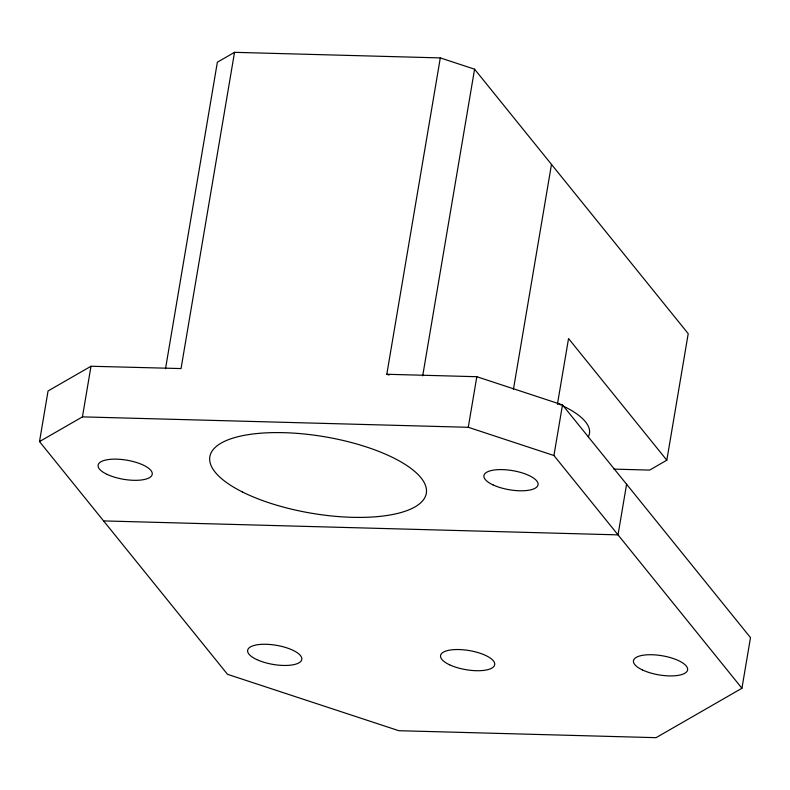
<?xml version="1.0" encoding="UTF-8"?>
<svg xmlns="http://www.w3.org/2000/svg" width="790" height="790" viewBox="0 0 790 790"><rect width="100%" height="100%" fill="white"/><g stroke="black" fill="none" stroke-linecap="round" stroke-linejoin="round"><path stroke-width="1.19" d="M440.307 57.907L386.804 374.272L476.824 376.712L562.49 404.905L750.5 637.639L741.938 688.258L656.056 737.672L398.841 730.701L227.51 674.314L39.5 441.58L48.062 390.961L90.998 366.254L181.048 368.565L234.531 52.328L440.307 57.907L474.573 69.184L688.218 333.656L666.819 460.205L649.637 470.09L613.909 469.122M39.5 441.58L82.437 416.873L90.998 366.254M165.515 368.723L217.359 62.213L234.531 52.328M422.709 375.813L474.573 69.184M741.938 688.258L553.928 455.524L468.273 427.291L476.824 376.712M513.411 389.5L551.489 164.399M557.424 404.253L568.543 338.545L666.819 460.205M553.928 455.524L562.49 404.905M626.588 484.25L618.027 534.87L103.589 520.916M82.437 416.873L468.273 427.291M386.804 374.272L389.085 375.023M557.957 403.69A82.318 29.102 9.6 0 1 561.038 405.053M563.3 406.109A82.318 29.102 9.6 0 1 588.264 436.821M242.579 492.051A109.761 38.799 9.6 0 0 423.213 500.1A109.761 38.799 9.6 0 0 288.449 432.841A109.761 38.799 9.6 0 0 242.579 492.051M449.629 664.815A27.443 9.697 9.6 0 0 494.185 666.019A27.443 9.697 9.6 0 0 459.089 649.548A27.443 9.697 9.6 0 0 449.629 664.815M642.546 670.009A27.443 9.697 9.6 0 0 687.093 671.224A27.443 9.697 9.6 0 0 651.997 654.742A27.443 9.697 9.6 0 0 642.546 670.009M256.72 659.551A27.443 9.697 9.6 0 0 301.267 660.766A27.443 9.697 9.6 0 0 266.171 644.285A27.443 9.697 9.6 0 0 256.72 659.551M492.99 484.882A27.443 9.697 9.6 0 0 537.546 486.087A27.443 9.697 9.6 0 0 502.45 469.615A27.443 9.697 9.6 0 0 492.99 484.882M107.163 474.415A27.443 9.697 9.6 0 0 151.719 475.629A27.443 9.697 9.6 0 0 116.624 459.158A27.443 9.697 9.6 0 0 107.163 474.415"/></g></svg>
